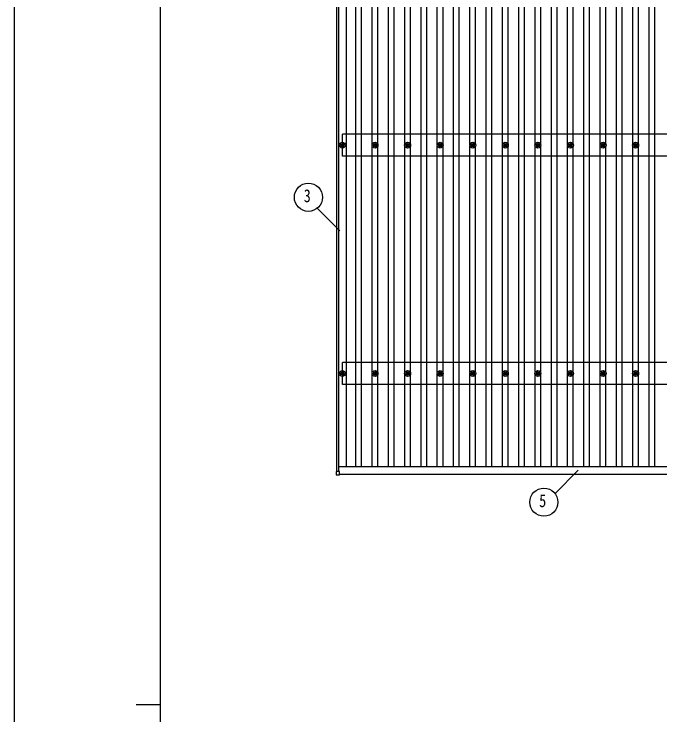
# Model space of a CAD drawing. Units: millimetres, scale not verified. Extents: x -12615 to 12615, y -8910 to 8910.
# Drawn here: x -12615 to -8649, y 311 to 4611 of the extents above; entities that cross this region are included whole.
import ezdxf
from ezdxf.enums import TextEntityAlignment as Align

# ---------------------------------------------------------------- set-up
doc = ezdxf.new("R2010")
doc.units = ezdxf.units.MM
doc.header["$LTSCALE"] = 40
for name, color, linetype in [('0-4_YKK_13', 4, 'Continuous'), ('0-5_YKK_A1', 4, 'Continuous'), ('0-6_YKK_D', 6, 'Continuous'), ('0-7_YKK_ZWAK', 7, 'Continuous')]:
    doc.layers.add(name, color=color, linetype=linetype)
doc.styles.add('ＭＳ ゴシック', font='')
doc.styles.get('ＭＳ ゴシック').set_extended_font_data('MS Gothic')

msp = doc.modelspace()

# ---------------------------------------------------------------- linework, layer by layer
at = {"layer": '0-4_YKK_13'}
for p, q in [((-10608.44, 3807.62), (-10604.02, 3807.62)), ((-10608.44, 3804.12), (-10604.02, 3804.12)), ((-10600.19, 3815.87), (-10600.19, 3811.45)), ((-10600.19, 3800.29), (-10600.19, 3795.87)), ((-10596.69, 3815.87), (-10596.69, 3811.45)), ((-10596.69, 3800.29), (-10596.69, 3795.87)), ((-10592.86, 3807.62), (-10588.44, 3807.62)), ((-10592.86, 3804.12), (-10588.44, 3804.12)), ((-10408.44, 3807.62), (-10404.02, 3807.62)), ((-10408.44, 3804.12), (-10404.02, 3804.12)), ((-10400.19, 3815.87), (-10400.19, 3811.45)), ((-10400.19, 3800.29), (-10400.19, 3795.87)), ((-10396.69, 3815.87), (-10396.69, 3811.45)), ((-10396.69, 3800.29), (-10396.69, 3795.87)), ((-10392.86, 3807.62), (-10388.44, 3807.62)), ((-10392.86, 3804.12), (-10388.44, 3804.12)), ((-10208.44, 3807.62), (-10204.02, 3807.62)), ((-10208.44, 3804.12), (-10204.02, 3804.12)), ((-10200.19, 3815.87), (-10200.19, 3811.45)), ((-10200.19, 3800.29), (-10200.19, 3795.87)), ((-10196.69, 3815.87), (-10196.69, 3811.45)), ((-10196.69, 3800.29), (-10196.69, 3795.87)), ((-10192.86, 3807.62), (-10188.44, 3807.62)), ((-10192.86, 3804.12), (-10188.44, 3804.12)), ((-10008.44, 3807.62), (-10004.02, 3807.62)), ((-10008.44, 3804.12), (-10004.02, 3804.12)), ((-10000.19, 3815.87), (-10000.19, 3811.45)), ((-10000.19, 3800.29), (-10000.19, 3795.87)), ((-9996.69, 3815.87), (-9996.69, 3811.45)), ((-9996.69, 3800.29), (-9996.69, 3795.87)), ((-9992.86, 3807.62), (-9988.44, 3807.62)), ((-9992.86, 3804.12), (-9988.44, 3804.12)), ((-9808.44, 3807.62), (-9804.02, 3807.62)), ((-9808.44, 3804.12), (-9804.02, 3804.12)), ((-9800.19, 3815.87), (-9800.19, 3811.45)), ((-9800.19, 3800.29), (-9800.19, 3795.87)), ((-9796.69, 3815.87), (-9796.69, 3811.45)), ((-9796.69, 3800.29), (-9796.69, 3795.87)), ((-9792.86, 3807.62), (-9788.44, 3807.62)), ((-9792.86, 3804.12), (-9788.44, 3804.12)), ((-9608.44, 3807.62), (-9604.02, 3807.62)), ((-9608.44, 3804.12), (-9604.02, 3804.12)), ((-9600.19, 3815.87), (-9600.19, 3811.45)), ((-9600.19, 3800.29), (-9600.19, 3795.87)), ((-9596.69, 3815.87), (-9596.69, 3811.45)), ((-9596.69, 3800.29), (-9596.69, 3795.87)), ((-9592.86, 3807.62), (-9588.44, 3807.62)), ((-9592.86, 3804.12), (-9588.44, 3804.12)), ((-9408.44, 3807.62), (-9404.02, 3807.62)), ((-9408.44, 3804.12), (-9404.02, 3804.12)), ((-9400.19, 3815.87), (-9400.19, 3811.45)), ((-9400.19, 3800.29), (-9400.19, 3795.87)), ((-9396.69, 3815.87), (-9396.69, 3811.45)), ((-9396.69, 3800.29), (-9396.69, 3795.87)), ((-9392.86, 3807.62), (-9388.44, 3807.62)), ((-9392.86, 3804.12), (-9388.44, 3804.12)), ((-9208.44, 3807.62), (-9204.02, 3807.62)), ((-9208.44, 3804.12), (-9204.02, 3804.12)), ((-9200.19, 3815.87), (-9200.19, 3811.45)), ((-9200.19, 3800.29), (-9200.19, 3795.87)), ((-9196.69, 3815.87), (-9196.69, 3811.45)), ((-9196.69, 3800.29), (-9196.69, 3795.87)), ((-9192.86, 3807.62), (-9188.44, 3807.62)), ((-9192.86, 3804.12), (-9188.44, 3804.12)), ((-9008.44, 3807.62), (-9004.02, 3807.62)), ((-9008.44, 3804.12), (-9004.02, 3804.12)), ((-9000.19, 3815.87), (-9000.19, 3811.45)), ((-9000.19, 3800.29), (-9000.19, 3795.87)), ((-8996.69, 3815.87), (-8996.69, 3811.45)), ((-8996.69, 3800.29), (-8996.69, 3795.87)), ((-8992.86, 3807.62), (-8988.44, 3807.62)), ((-8992.86, 3804.12), (-8988.44, 3804.12)), ((-8808.44, 3807.62), (-8804.02, 3807.62)), ((-8808.44, 3804.12), (-8804.02, 3804.12)), ((-8800.19, 3815.87), (-8800.19, 3811.45)), ((-8800.19, 3800.29), (-8800.19, 3795.87)), ((-8796.69, 3815.87), (-8796.69, 3811.45)), ((-8796.69, 3800.29), (-8796.69, 3795.87)), ((-8792.86, 3807.62), (-8788.44, 3807.62)), ((-8792.86, 3804.12), (-8788.44, 3804.12)), ((-10600.19, 2415.87), (-10600.19, 2411.45)), ((-10596.69, 2415.87), (-10596.69, 2411.45)), ((-10400.19, 2415.87), (-10400.19, 2411.45)), ((-10396.69, 2415.87), (-10396.69, 2411.45)), ((-10200.19, 2415.87), (-10200.19, 2411.45)), ((-10196.69, 2415.87), (-10196.69, 2411.45)), ((-10000.19, 2415.87), (-10000.19, 2411.45)), ((-9996.69, 2415.87), (-9996.69, 2411.45)), ((-9800.19, 2415.87), (-9800.19, 2411.45)), ((-9796.69, 2415.87), (-9796.69, 2411.45)), ((-9600.19, 2415.87), (-9600.19, 2411.45)), ((-9596.69, 2415.87), (-9596.69, 2411.45)), ((-9400.19, 2415.87), (-9400.19, 2411.45)), ((-9396.69, 2415.87), (-9396.69, 2411.45)), ((-9200.19, 2415.87), (-9200.19, 2411.45)), ((-9196.69, 2415.87), (-9196.69, 2411.45)), ((-9000.19, 2415.87), (-9000.19, 2411.45)), ((-8996.69, 2415.87), (-8996.69, 2411.45)), ((-8800.19, 2415.87), (-8800.19, 2411.45)), ((-8796.69, 2415.87), (-8796.69, 2411.45)), ((-10608.44, 2407.62), (-10604.02, 2407.62)), ((-10608.44, 2404.12), (-10604.02, 2404.12)), ((-10600.19, 2400.29), (-10600.19, 2395.87)), ((-10596.69, 2400.29), (-10596.69, 2395.87)), ((-10592.86, 2407.62), (-10588.44, 2407.62)), ((-10592.86, 2404.12), (-10588.44, 2404.12)), ((-10408.44, 2407.62), (-10404.02, 2407.62)), ((-10408.44, 2404.12), (-10404.02, 2404.12)), ((-10400.19, 2400.29), (-10400.19, 2395.87)), ((-10396.69, 2400.29), (-10396.69, 2395.87)), ((-10392.86, 2407.62), (-10388.44, 2407.62)), ((-10392.86, 2404.12), (-10388.44, 2404.12)), ((-10208.44, 2407.62), (-10204.02, 2407.62)), ((-10208.44, 2404.12), (-10204.02, 2404.12)), ((-10200.19, 2400.29), (-10200.19, 2395.87)), ((-10196.69, 2400.29), (-10196.69, 2395.87)), ((-10192.86, 2407.62), (-10188.44, 2407.62)), ((-10192.86, 2404.12), (-10188.44, 2404.12)), ((-10008.44, 2407.62), (-10004.02, 2407.62)), ((-10008.44, 2404.12), (-10004.02, 2404.12)), ((-10000.19, 2400.29), (-10000.19, 2395.87)), ((-9996.69, 2400.29), (-9996.69, 2395.87)), ((-9992.86, 2407.62), (-9988.44, 2407.62)), ((-9992.86, 2404.12), (-9988.44, 2404.12)), ((-9808.44, 2407.62), (-9804.02, 2407.62)), ((-9808.44, 2404.12), (-9804.02, 2404.12)), ((-9800.19, 2400.29), (-9800.19, 2395.87)), ((-9796.69, 2400.29), (-9796.69, 2395.87)), ((-9792.86, 2407.62), (-9788.44, 2407.62)), ((-9792.86, 2404.12), (-9788.44, 2404.12)), ((-9608.44, 2407.62), (-9604.02, 2407.62)), ((-9608.44, 2404.12), (-9604.02, 2404.12)), ((-9600.19, 2400.29), (-9600.19, 2395.87)), ((-9596.69, 2400.29), (-9596.69, 2395.87)), ((-9592.86, 2407.62), (-9588.44, 2407.62)), ((-9592.86, 2404.12), (-9588.44, 2404.12)), ((-9408.44, 2407.62), (-9404.02, 2407.62)), ((-9408.44, 2404.12), (-9404.02, 2404.12)), ((-9400.19, 2400.29), (-9400.19, 2395.87)), ((-9396.69, 2400.29), (-9396.69, 2395.87)), ((-9392.86, 2407.62), (-9388.44, 2407.62)), ((-9392.86, 2404.12), (-9388.44, 2404.12)), ((-9208.44, 2407.62), (-9204.02, 2407.62)), ((-9208.44, 2404.12), (-9204.02, 2404.12)), ((-9200.19, 2400.29), (-9200.19, 2395.87)), ((-9196.69, 2400.29), (-9196.69, 2395.87)), ((-9192.86, 2407.62), (-9188.44, 2407.62)), ((-9192.86, 2404.12), (-9188.44, 2404.12)), ((-9008.44, 2407.62), (-9004.02, 2407.62)), ((-9008.44, 2404.12), (-9004.02, 2404.12)), ((-9000.19, 2400.29), (-9000.19, 2395.87)), ((-8996.69, 2400.29), (-8996.69, 2395.87)), ((-8992.86, 2407.62), (-8988.44, 2407.62)), ((-8992.86, 2404.12), (-8988.44, 2404.12)), ((-8808.44, 2407.62), (-8804.02, 2407.62)), ((-8808.44, 2404.12), (-8804.02, 2404.12)), ((-8800.19, 2400.29), (-8800.19, 2395.87)), ((-8796.69, 2400.29), (-8796.69, 2395.87)), ((-8792.86, 2407.62), (-8788.44, 2407.62)), ((-8792.86, 2404.12), (-8788.44, 2404.12)), ((-10636.74, 1802.88), (-10636.74, 1784.88)), ((-10617.74, 1803.88), (-10635.74, 1803.88)), ((-10635.74, 1783.88), (-10617.74, 1783.88)), ((-10616.74, 1784.88), (-10616.74, 1802.88))]:
    msp.add_line(p, q, dxfattribs=at)
for centre, radius in [((-10598.44, 3805.87), 18.25), ((-10598.44, 3805.87), 10.15), ((-10598.44, 3805.87), 5.85), ((-10598.44, 3805.87), 5.25), ((-10398.44, 3805.87), 18.25), ((-10398.44, 3805.87), 10.15), ((-10398.44, 3805.87), 5.85), ((-10398.44, 3805.87), 5.25), ((-10198.44, 3805.87), 18.25), ((-10198.44, 3805.87), 10.15), ((-10198.44, 3805.87), 5.85), ((-10198.44, 3805.87), 5.25), ((-9998.44, 3805.87), 18.25), ((-9998.44, 3805.87), 10.15), ((-9998.44, 3805.87), 5.85), ((-9998.44, 3805.87), 5.25), ((-9798.44, 3805.87), 18.25), ((-9798.44, 3805.87), 10.15), ((-9798.44, 3805.87), 5.85), ((-9798.44, 3805.87), 5.25), ((-9598.44, 3805.87), 18.25), ((-9598.44, 3805.87), 10.15), ((-9598.44, 3805.87), 5.85), ((-9598.44, 3805.87), 5.25), ((-9398.44, 3805.87), 18.25), ((-9398.44, 3805.87), 10.15), ((-9398.44, 3805.87), 5.85), ((-9398.44, 3805.87), 5.25), ((-9198.44, 3805.87), 18.25), ((-9198.44, 3805.87), 10.15), ((-9198.44, 3805.87), 5.85), ((-9198.44, 3805.87), 5.25), ((-8998.44, 3805.87), 18.25), ((-8998.44, 3805.87), 10.15), ((-8998.44, 3805.87), 5.85), ((-8998.44, 3805.87), 5.25), ((-8798.44, 3805.87), 18.25), ((-8798.44, 3805.87), 10.15), ((-8798.44, 3805.87), 5.85), ((-8798.44, 3805.87), 5.25), ((-10598.44, 2405.87), 18.25), ((-10598.44, 2405.87), 10.15), ((-10598.44, 2405.87), 5.85), ((-10598.44, 2405.87), 5.25), ((-10398.44, 2405.87), 18.25), ((-10398.44, 2405.87), 10.15), ((-10398.44, 2405.87), 5.85), ((-10398.44, 2405.87), 5.25), ((-10198.44, 2405.87), 18.25), ((-10198.44, 2405.87), 10.15), ((-10198.44, 2405.87), 5.85), ((-10198.44, 2405.87), 5.25), ((-9998.44, 2405.87), 18.25), ((-9998.44, 2405.87), 10.15), ((-9998.44, 2405.87), 5.85), ((-9998.44, 2405.87), 5.25), ((-9798.44, 2405.87), 18.25), ((-9798.44, 2405.87), 10.15), ((-9798.44, 2405.87), 5.85), ((-9798.44, 2405.87), 5.25), ((-9598.44, 2405.87), 18.25), ((-9598.44, 2405.87), 10.15), ((-9598.44, 2405.87), 5.85), ((-9598.44, 2405.87), 5.25), ((-9398.44, 2405.87), 18.25), ((-9398.44, 2405.87), 10.15), ((-9398.44, 2405.87), 5.85), ((-9398.44, 2405.87), 5.25), ((-9198.44, 2405.87), 18.25), ((-9198.44, 2405.87), 10.15), ((-9198.44, 2405.87), 5.85), ((-9198.44, 2405.87), 5.25), ((-8998.44, 2405.87), 18.25), ((-8998.44, 2405.87), 10.15), ((-8998.44, 2405.87), 5.85), ((-8998.44, 2405.87), 5.25), ((-8798.44, 2405.87), 18.25), ((-8798.44, 2405.87), 10.15), ((-8798.44, 2405.87), 5.85), ((-8798.44, 2405.87), 5.25)]:
    msp.add_circle(centre, radius, dxfattribs=at)
for centre, start, end in [((-10635.74, 1802.88), 90, 180), ((-10635.74, 1784.88), 180, 270), ((-10617.74, 1802.88), 0, 90), ((-10617.74, 1784.88), 270, 0)]:
    msp.add_arc(centre, 1, start, end, dxfattribs=at)
at = {"layer": '0-5_YKK_A1'}
for p, q in [((-10633.44, 1803.88), (-10633.44, 7202.3)), ((-10621.44, 1803.88), (-10621.44, 7202.3)), ((-10573.44, 1835.16), (-10573.44, 7176.21)), ((-10515.94, 1835.16), (-10515.94, 7176.21)), ((-10480.94, 1835.16), (-10480.94, 7176.21)), ((-10315.94, 1835.16), (-10315.94, 7176.21)), ((-10280.94, 1835.16), (-10280.94, 7176.21)), ((-10115.94, 1835.16), (-10115.94, 7176.21)), ((-10080.94, 1835.16), (-10080.94, 7176.21)), ((-9915.94, 1835.16), (-9915.94, 7176.21)), ((-9880.94, 1835.16), (-9880.94, 7176.21)), ((-9715.94, 1835.16), (-9715.94, 7176.21)), ((-9680.94, 1835.16), (-9680.94, 7176.21)), ((-9515.94, 1835.16), (-9515.94, 7176.21)), ((-9480.94, 1835.16), (-9480.94, 7176.21)), ((-9315.94, 1835.16), (-9315.94, 7176.21)), ((-9280.94, 1835.16), (-9280.94, 7176.21)), ((-9115.94, 1835.16), (-9115.94, 7176.21)), ((-9080.94, 1835.16), (-9080.94, 7176.21)), ((-8915.94, 1835.16), (-8915.94, 7176.21)), ((-8880.94, 1835.16), (-8880.94, 7176.21)), ((-8715.94, 1835.16), (-8715.94, 7176.21)), ((-8680.94, 1835.16), (-8680.94, 7176.21)), ((-10415.94, 3811.05), (-10415.94, 5200.69)), ((-10380.94, 3811.05), (-10380.94, 5200.69)), ((-10215.94, 3811.05), (-10215.94, 5200.69)), ((-10180.94, 3811.05), (-10180.94, 5200.69)), ((-10015.94, 3811.05), (-10015.94, 5200.69)), ((-9980.94, 3811.05), (-9980.94, 5200.69)), ((-9815.94, 3811.05), (-9815.94, 5200.69)), ((-9780.94, 3811.05), (-9780.94, 5200.69)), ((-9615.94, 3811.05), (-9615.94, 5200.69)), ((-9580.94, 3811.05), (-9580.94, 5200.69)), ((-9415.94, 3811.05), (-9415.94, 5200.69)), ((-9380.94, 3811.05), (-9380.94, 5200.69)), ((-9215.94, 3811.05), (-9215.94, 5200.69)), ((-9180.94, 3811.05), (-9180.94, 5200.69)), ((-9015.94, 3811.05), (-9015.94, 5200.69)), ((-8980.94, 3811.05), (-8980.94, 5200.69)), ((-8815.94, 3811.05), (-8815.94, 5200.69)), ((-8780.94, 3811.05), (-8780.94, 5200.69)), ((-5198.44, 3872.87), (-10598.44, 3872.87)), ((-10598.44, 3738.87), (-10598.44, 3872.87)), ((-10415.94, 2411.05), (-10415.94, 3800.69)), ((-10380.94, 2411.05), (-10380.94, 3800.69)), ((-10215.94, 2411.05), (-10215.94, 3800.69)), ((-10180.94, 2411.05), (-10180.94, 3800.69)), ((-10015.94, 2411.05), (-10015.94, 3800.69)), ((-9980.94, 2411.05), (-9980.94, 3800.69)), ((-9815.94, 2411.05), (-9815.94, 3800.69)), ((-9780.94, 2411.05), (-9780.94, 3800.69)), ((-9615.94, 2411.05), (-9615.94, 3800.69)), ((-9580.94, 2411.05), (-9580.94, 3800.69)), ((-9415.94, 2411.05), (-9415.94, 3800.69)), ((-9380.94, 2411.05), (-9380.94, 3800.69)), ((-9215.94, 2411.05), (-9215.94, 3800.69)), ((-9180.94, 2411.05), (-9180.94, 3800.69)), ((-9015.94, 2411.05), (-9015.94, 3800.69)), ((-8980.94, 2411.05), (-8980.94, 3800.69)), ((-8815.94, 2411.05), (-8815.94, 3800.69)), ((-8780.94, 2411.05), (-8780.94, 3800.69)), ((-5198.44, 3738.87), (-10598.44, 3738.87)), ((-5198.44, 2472.87), (-10598.44, 2472.87)), ((-10598.44, 2338.87), (-10598.44, 2472.87)), ((-10415.94, 1835.16), (-10415.94, 2400.69)), ((-10380.94, 1835.16), (-10380.94, 2400.69)), ((-10215.94, 1835.16), (-10215.94, 2400.69)), ((-10180.94, 1835.16), (-10180.94, 2400.69)), ((-10015.94, 1835.16), (-10015.94, 2400.69)), ((-9980.94, 1835.16), (-9980.94, 2400.69)), ((-9815.94, 1835.16), (-9815.94, 2400.69)), ((-9780.94, 1835.16), (-9780.94, 2400.69)), ((-9615.94, 1835.16), (-9615.94, 2400.69)), ((-9580.94, 1835.16), (-9580.94, 2400.69)), ((-9415.94, 1835.16), (-9415.94, 2400.69)), ((-9380.94, 1835.16), (-9380.94, 2400.69)), ((-9215.94, 1835.16), (-9215.94, 2400.69)), ((-9180.94, 1835.16), (-9180.94, 2400.69)), ((-9015.94, 1835.16), (-9015.94, 2400.69)), ((-8980.94, 1835.16), (-8980.94, 2400.69)), ((-8815.94, 1835.16), (-8815.94, 2400.69)), ((-8780.94, 1835.16), (-8780.94, 2400.69)), ((-5198.44, 2338.87), (-10598.44, 2338.87)), ((-10621.44, 1835.16), (-5175.44, 1835.16)), ((-10616.74, 1787.18), (-5180.14, 1787.18))]:
    msp.add_line(p, q, dxfattribs=at)
at = {"layer": '0-6_YKK_D'}
for p, q in [((-10753.36, 3419.06), (-10613.56, 3281.52)), ((-9293.26, 1669.04), (-9151.34, 1813.59))]:
    msp.add_line(p, q, dxfattribs=at)
for centre in [(-10807.33, 3486.53), (-9361.73, 1616.33)]:
    msp.add_circle(centre, 86.4, dxfattribs=at)
at = {"layer": '0-7_YKK_ZWAK'}
for p, q in [((-11714.94, -7575), (-11714.94, 8325)), ((-11864.94, 375), (-11714.94, 375))]:
    msp.add_line(p, q, dxfattribs=at)
msp.add_lwpolyline([(-12615, -8910), (12615, -8910), (12615, 8910), (-12615, 8910)], close=True, dxfattribs=at)

# ---------------------------------------------------------------- texts
at = {"layer": '0-6_YKK_D', "style": 'ＭＳ ゴシック', "width": 0.8}
for s, p in [('3', (-10836.13, 3432.53)), ('5', (-9390.53, 1562.33))]:
    msp.add_text(s, height=79.18, dxfattribs=at).set_placement(p, align=Align.BOTTOM_LEFT)

doc.saveas('drawing.dxf')
